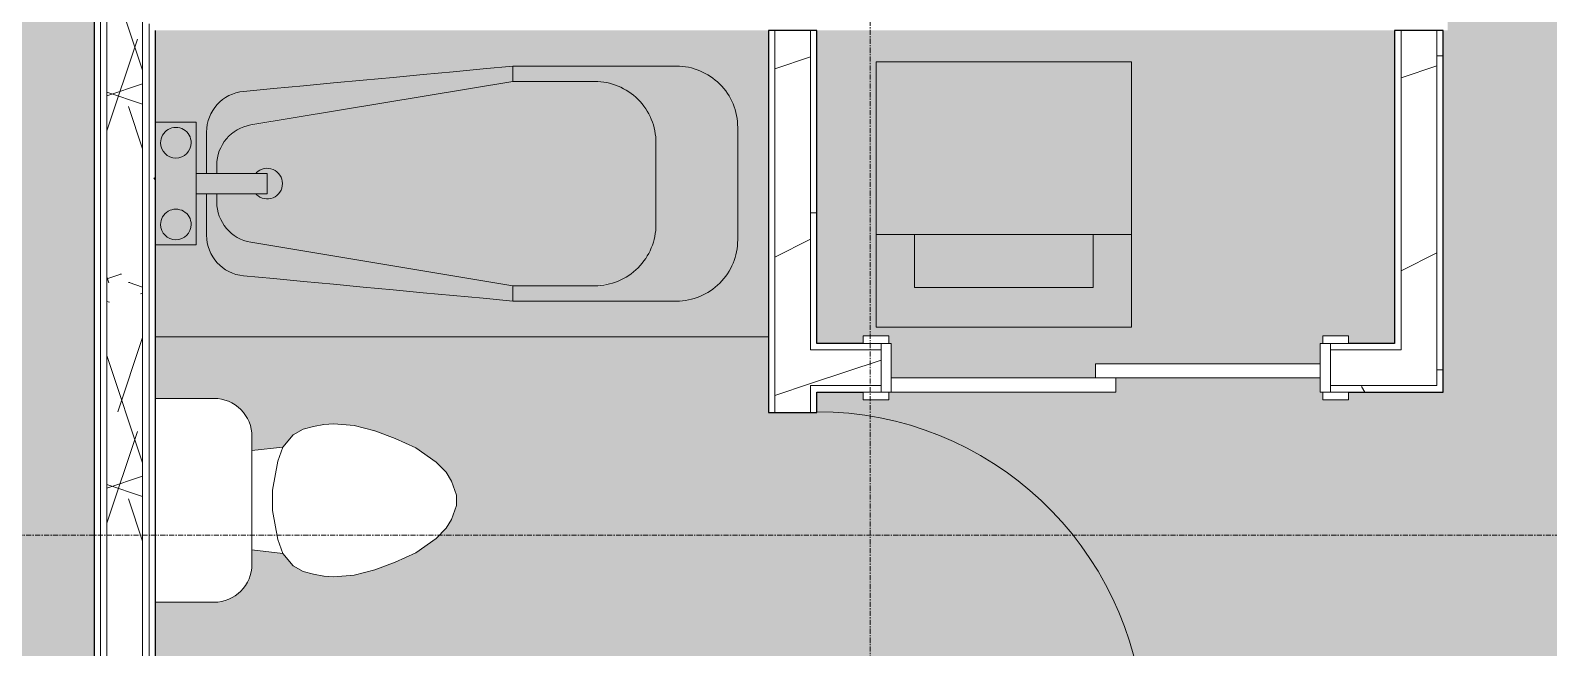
# Model space of a CAD drawing. Header units: inches. Extents: x -4414 to -113, y 9396 to 12816.
# Drawn here: x -3223.4 to -3074.8, y 11523.6 to 11584 of the extents above; entities that cross this region are included whole.
import ezdxf

# ---------------------------------------------------------------- set-up
doc = ezdxf.new("R2010")
doc.units = ezdxf.units.IN
doc.header["$MEASUREMENT"] = 0
doc.linetypes.add('Grid Line 1_2_', pattern=[0.8749999999999999, 0.4999999999999999, -0.125, 0.125, -0.125])
for name, color, linetype, lineweight in [('0-1', 7, 'Continuous', 5), ('0-2', 7, 'Continuous', 9), ('A-AREA-PATT-4', 41, 'Continuous', 9), ('A-AREA-PATT-5', 254, 'Continuous', 9), ('A-DOOR-1', 7, 'Continuous', 9), ('A-DOOR-2', 90, 'Continuous', 13), ('A-DOOR-FRAM-1', 90, 'Continuous', 13), ('A-WALL', 113, 'Continuous', 9), ('A-WALL-3', 250, 'Continuous', 25), ('A-WALL-4', 7, 'Continuous', 9), ('A-WALL-PATT-1', 8, 'Continuous', 9), ('A-WALL-PATT-2', 7, 'Continuous', 9), ('A-WALL-PATT-3', 111, 'Continuous', 9), ('I-WALL-1', 2, 'Continuous', 25), ('P-SANR-FIXT-1', 7, 'Continuous', 9), ('P-SANR-FIXT-2', 8, 'Continuous', 9), ('P-SANR-FIXT-3', 9, 'Continuous', 9), ('S-GRID-1', 1, 'Grid Line 1_2_', 9)]:
    doc.layers.add(name, color=color, linetype=linetype, lineweight=lineweight)
pattern_1 = [(0, (0, 0), (61.44, 15.36), [2.534, -43.54600000000001, 2.534, -43.54600000000001, -245.76]), (0, (0, 0), (61.44, 15.36), [-92.16, 2.534, -89.626, 2.534, -43.54600000000001, -107.52]), (0, (0, 0), (61.44, 15.36), [-230.4, 2.534, -28.186, 2.534, -74.266]), (120, (23.04, 7.68), (-44.02215020212896, 45.52860080851592), [2.534, -43.546, 2.534, -43.546, -245.76]), (120, (23.04, 7.68), (-44.02215020212896, 45.52860080851592), [-92.15999999999998, 2.534, -89.62599999999999, 2.534, -43.546, -107.52]), (120, (23.04, 7.68), (-44.02215020212896, 45.52860080851592), [-230.4, 2.534, -28.186, 2.534, -74.26599999999999]), (240, (30.72, 38.4), (-17.41784979787101, -60.8886008085159), [2.534, -43.54600000000001, 2.534, -43.54600000000001, -245.76]), (240, (30.72, 38.4), (-17.41784979787101, -60.8886008085159), [-92.16, 2.534, -89.626, 2.534, -43.54600000000001, -107.52]), (240, (30.72, 38.4), (-17.41784979787101, -60.8886008085159), [-230.4, 2.534, -28.186, 2.534, -74.266])]
pattern_2 = [(216.87, (12.795, 31.987), (95.96128571417499, 63.97497142697662), [15.994, -143.942]), (206.565, (31.987, 22.391), (-31.98698098913992, -31.98692384710355), [35.76300000000001, -35.76300000000001]), (198.435, (31.987, 6.397), (-63.9747458606528, -31.98712813093555), [20.23099999999999, -80.92199999999998])]

# ---------------------------------------------------------------- blocks, each defined once
blk = doc.blocks.new('Single-Flush - 32_ x 84_-1372862-FLOOR PLAN - 2ND FLOOR')
at = {"layer": 'A-DOOR-1'}
blk.add_arc((16.00000000000093, 2.37499999999944), 32.06659275674492, 93.57587052023096, 179.9999999999998, dxfattribs=at)
at = {"layer": 'A-DOOR-2'}
for p, q in [((14, 2.374999999999781), (14, 34.37916177666408)), ((16.00000000000093, 34.37916177666408), (14, 34.37916177666408)), ((16.00000000000093, 2.374999999999781), (16.00000000000093, 34.37916177666408)), ((16.00000000000093, 2.374999999999781), (14, 2.374999999999781))]:
    blk.add_line(p, q, dxfattribs=at)
blk = doc.blocks.new('Stacked Washer and Dryer - 26_x25_ - Private-1372850-FLOOR PLAN - 2ND FLOOR')
at = {"layer": 'P-SANR-FIXT-2'}
blk.add_hatch(color=256, dxfattribs=at).paths.add_polyline_path([(2.046363078989088e-12, 12.49999999999033), (3.751665644813328e-12, -12.50000000001148), (26.000000000005, -12.50000000000978), (26.00000000000329, 12.49999999999204)], flags=0)
at = {"layer": 'P-SANR-FIXT-1'}
for p, q in [((9.858780458671388e-13, 12.50000000000133), (26.00000000000047, 12.50000000000133)), ((9.858780458671388e-13, 12.50000000000133), (9.858780458671388e-13, -12.49999999999867)), ((16.90625000000028, -12.49999999999867), (16.90625000000028, 12.50000000000132)), ((26.00000000000047, 12.50000000000133), (26.00000000000047, -12.49999999999867)), ((22.09375000000043, 8.749999999999945), (16.90625000000028, 8.749999999999945)), ((22.09375000000043, -8.74999999999979), (22.09375000000043, 8.749999999999945)), ((16.90625000000028, -8.74999999999979), (22.09375000000043, -8.74999999999979)), ((26.00000000000047, -12.49999999999867), (9.858780458671388e-13, -12.49999999999867))]:
    blk.add_line(p, q, dxfattribs=at)
blk = doc.blocks.new('Toilet-Domestic-3D - Toilet-Domestic-3D-V16-FLOOR PLAN - 2ND FLOOR')
at = {"layer": 'P-SANR-FIXT-1'}
for p, q in [((-9.976221549255797, 11.74999999999998), (-9.976221549255797, 17.47622154912263)), ((9.976221549255834, 17.4762215491226), (9.976221549255834, 11.74999999999989)), ((6.24999999999998, 8.023778450744098), (-6.250000000000018, 8.023778450744098)), ((-4.861662917351556, 8.023778450744098), (-5.209379619536154, 4.999999999999911)), ((4.861662917351547, 8.023778450744098), (5.209379619536154, 4.999999999999936)), ((-0.9999999999997728, 5.999999999999972), (-3.835640909808916, 5.499999999999884)), ((0.9999999999997808, 5.999999999999972), (-0.9999999999997728, 5.999999999999972)), ((3.835640909808861, 5.499999999999932), (0.9999999999997852, 5.999999999999972)), ((-5.209379619536154, 4.999999999999911), (-6.401133212130357, 3.999999999999923)), ((-3.835640909808955, 5.499999999999876), (-5.209379619536155, 4.99999999999991)), ((5.209379619536155, 4.999999999999937), (3.835640909808857, 5.499999999999933)), ((6.401133212130349, 3.999999999999955), (5.209379619536156, 4.999999999999936)), ((-6.967897106716618, 2.999999999999916), (-7.235846299147756, 1.999999999999837)), ((-6.401133212130356, 3.999999999999926), (-6.967897106716618, 2.999999999999912)), ((6.967897106716618, 2.999999999999936), (6.40113321213035, 3.999999999999953)), ((7.235846299147753, 1.999999999999948), (6.967897106716618, 2.999999999999932)), ((-7.235846299147757, 1.999999999999842), (-7.412844257252363, 0.9961946980916907)), ((7.412844257252371, 0.9961946980917603), (7.235846299147749, 1.999999999999968)), ((-7.412844257252363, 0.9961946980916817), (-7.50000000000002, 3.647082635893639e-14)), ((-7.50000000000002, 2.626845807189436e-14), (-7.325688514504699, -1.992389396183531)), ((7.325688514504699, -1.992389396183527), (7.50000000000002, 8.759659664292484e-14)), ((7.500000000000021, 7.083352582108447e-14), (7.412844257252374, 0.9961946980917403)), ((-7.325688514504693, -1.99238939618356), (-6.787750874495926, -4.000000000000001)), ((6.787750874495935, -4.000000000000014), (7.325688514504697, -1.99238939618353)), ((-6.787750874495902, -4.000000000000084), (-6.05981040596345, -6.000000000000223)), ((6.05981040596353, -6.000000000000034), (6.787750874495948, -3.999999999999969)), ((-6.059810405963483, -6.000000000000149), (-5.127195089653489, -8.000000000000112)), ((5.12719508965351, -8.000000000000068), (6.059810405963534, -6.000000000000026)), ((-5.127195089653483, -8.000000000000119), (-3.739764113511693, -10.0000000000001)), ((3.739764113511725, -10.00000000000005), (5.127195089653514, -8.00000000000006)), ((-3.739764113511675, -10.00000000000013), (-2.739764113511752, -11.00000000000004)), ((2.739764113511739, -11.00000000000005), (3.73976411351172, -10.00000000000006)), ((-2.739764113511752, -11.00000000000004), (-1.873738709727293, -11.50000000000007)), ((-1.8737387097273, -11.50000000000006), (-0.5000000000001319, -12.00000000000002)), ((0.5000000000001499, -12.00000000000002), (1.87373870972732, -11.50000000000006)), ((1.873738709727307, -11.50000000000006), (2.73976411351174, -11.00000000000005)), ((-0.5000000000001313, -12.00000000000002), (0.5000000000001497, -12.00000000000002))]:
    blk.add_line(p, q, dxfattribs=at)
for centre, radius, start, end in [((-6.249999999999996, 11.74999999999996), 3.72622154925582, 179.9999999999996, 269.9999999999993), ((6.250000000000004, 11.74999999999991), 3.726221549255813, 269.9999999999992, 359.9999999999993)]:
    blk.add_arc(centre, radius, start, end, dxfattribs=at)
blk = doc.blocks.new('Bath Tub - Maestro - 60_x30_-V18-FLOOR PLAN - 2ND FLOOR')
at = {"layer": 'P-SANR-FIXT-3'}
for points in [[(59.99999999999624, 2.387423592153936e-12), (59.99999999999624, 30.00000000000989), (3.444711182964965e-11, 30.00000000001739), (3.308286977699026e-11, 21.00000000000989), (3.999999999997044, 21.00000000000989), (3.999999999996021, 16.00000000001034), (4.999999999996816, 16.00000000001034), (5.064846580950756, 20.74262393114747), (5.213543939267651, 21.33443716197723), (5.475141948907548, 21.9358267239379), (5.831498711741232, 22.48639425013573), (6.273043503819962, 22.97134175900691), (6.787917829801699, 23.37763080161846), (7.362292625484655, 23.69433213286788), (7.980738210187496, 23.91291914621524), (9.345162390222638, 24.09485897409365), (34.99999999999681, 26.50000000000966), (50.9999999999901, 26.50000000000761), (52.55291427061115, 26.29555495774389), (53.99999999999658, 25.69615242271618), (55.24264068711556, 24.74264068712864), (56.3001174068845, 23.24900632518733), (56.79555495773081, 22.05291427062354), (56.99999999999795, 20.50000000000966), (56.99999999999658, 9.500000000010116), (56.90888793160695, 8.458345829151765), (56.63818466604766, 7.447958657469598), (56.19612838937098, 6.499958373442836), (55.5962718485955, 5.64328052696328), (54.85687581676552, 4.903859343544581), (54.00011815599293, 4.303915796491423), (53.05209468014322, 3.861834746693034), (52.04176183705976, 3.591131049455157), (51.00000000000033, 3.500000000008071), (34.99999999999579, 3.500000000010118), (7.981079058225759, 6.086991051592235), (7.362722240239008, 6.305475101814976), (6.788375952768205, 6.622065161595173), (6.273474672718861, 7.02825651443868), (5.831858438856101, 7.513138965927623), (5.475401896835478, 8.063688774166506), (5.213695762489464, 8.665117106037426), (5.053789199793072, 9.301265763857144), (4.999999999996134, 9.95503967000627), (4.999999999996816, 14.00000000000943), (3.999999999996021, 13.96403173600822), (3.999999999995338, 9.000000000009889), (3.171862772433087e-11, 9.00000000001023), (3.069544618483632e-11, 1.364242052659392e-11), (44.72439150486922, 4.092726157978176e-12)], [(9.345162390222297, 20.74262393114645), (34.99999999999886, 25.00000000001), (34.99999999999613, 26.50000000000966), (8.626637165223313, 24.02749723425006), (9.166306443241522, 21.56029755609074)], [(34.99999999999886, 25.00000000001), (42.99999999999908, 25.00000000000898), (50.99999999999624, 26.50000000000761), (34.99999999999613, 26.50000000000966), (34.99999999999613, 25.18140028919765)], [(48.99999999999635, 19.00000000000898), (56.99999999999795, 20.50000000000966), (56.79555495773081, 22.05291427062354), (56.1961524227031, 23.50000000000932), (55.24264068711556, 24.74264068712864), (53.99999999999658, 25.69615242271618), (52.55291427061115, 26.29555495774389), (51.00000000001091, 26.50000000000761), (42.99999999999908, 25.00000000001), (44.72439150487229, 24.72452676167529), (45.99999999999635, 24.19615242271652), (47.24264068711567, 23.24264068712898), (48.19615242270321, 22.00000000001), (48.80252125361505, 20.50000000001034)], [(5.999999999996589, 16.7965895034174), (6.244690148927361, 18.17414092622004), (6.980387657495952, 19.40930361094865), (8.02625413320129, 20.27571687293266), (9.345162390222297, 20.74262393114645), (8.626637165223654, 24.02749723425006), (7.980738210187496, 23.91291914621524), (7.354617014312679, 23.69009992021745), (6.735395334315398, 23.33618512578994), (6.273043503819962, 22.97134175900691), (5.722941095007854, 22.31867385100645), (5.475141948907548, 21.9358267239379), (5.213543939267651, 21.33443716197723), (5.053731604634094, 20.69838649398548), (5.053731604634094, 19.870420153042), (5.917993700613009, 17.06297637393106)], [(34.99999999999613, 5.000000000009776), (42.99999999999635, 5.000000000008753), (44.72439150486991, 5.275473238343465), (46.02915982467629, 5.826222697745151), (47.28190589413577, 6.808530726949242), (48.19615242270321, 8.000000000010116), (48.80252125361505, 9.500000000010798), (48.99999999999533, 11.00000000000875), (48.99999999999635, 19.00000000000898), (48.79555495773058, 20.55291427062491), (48.16077822269096, 22.0461005550095), (47.24264068711567, 23.24264068712898), (45.99999999999635, 24.19615242271652), (44.5529142706116, 24.79555495774423), (42.99999999999908, 25.00000000000898), (34.99999999999886, 25.00000000001), (9.062986180905908, 20.64273065722932), (8.02625413320129, 20.27571687293266), (6.823760771213869, 19.1684191946083), (6.244690148927361, 18.17414092622004), (5.999999999996589, 16.7965895034174), (5.999999999996247, 16.00000000000966), (10.93749999999636, 16.00000000000932), (10.93749999999636, 14.00000000000841), (5.999999999996247, 14.00000000000875), (5.999999999995906, 13.20341049660237), (6.244690148927361, 11.82585907379973), (6.980874891384473, 10.59029275637795), (8.02625413320129, 9.724283127087459), (9.345162390220933, 9.257376068873326), (30.15214150486974, 5.804493758899297)], [(56.99999999999658, 9.500000000010116), (56.99999999999795, 20.50000000000966), (48.99999999999635, 19.00000000001), (48.99999999999533, 11.00000000001012), (56.90888793160695, 9.517083512832981)], [(5.999999999996247, 14.00000000000909), (10.93749999999636, 14.00000000000875), (10.93749999999636, 16.00000000000966), (3.999999999996021, 16.00000000001034), (3.999999999996021, 14.00000000000943), (5.324709072851873, 14.00000000000943)], [(8.626637165223995, 5.972502765769376), (9.345162390220933, 9.257376068872984), (7.981079058225418, 9.761706913946794), (6.948823961228299, 10.61684428240119), (6.244690148927361, 11.82585907379973), (5.999999999995906, 13.20341049660237), (4.999999999996134, 9.955039670006952), (5.053789199793072, 9.301265763857144), (5.240349237916802, 8.603864605002626), (5.723065655272079, 7.68117023784805), (5.87406959158045, 7.466792283800145), (6.332251624116679, 6.981889006084315), (6.788375952768205, 6.622065161595173), (7.362722240239008, 6.305475101814976), (8.000447311436458, 6.083556135222465)], [(50.99999999999624, 3.500000000008071), (52.27276637761883, 3.653025289195738), (53.05209468014322, 3.861834746693034), (54.00011815599293, 4.303915796491423), (54.95301320298255, 5.000000000009094), (55.72437024424948, 5.826222697744128), (56.34001689655246, 6.80853072694856), (56.75959710661743, 7.901124865794599), (56.92695739995235, 8.664928089876069), (56.99999999999658, 9.500000000010116), (48.99999999999533, 11.00000000000875), (48.79555495773058, 9.447085729395551), (48.1202828637796, 7.901124865795281), (47.24264068711533, 6.757359312890798), (45.99999999999635, 5.803847577303258), (44.55291427061126, 5.204445042275551), (43.06623988075159, 4.987580022367296), (50.51396773628482, 3.591131049455157)], [(34.99999999999613, 3.500000000010118), (34.99999999999613, 5.000000000009776), (9.345162390220933, 9.257376068873326), (8.626637165224336, 5.972502765769376), (33.36773024865931, 3.653025289197785)], [(50.99999999999624, 3.500000000008071), (42.99999999999635, 5.000000000008753), (34.99999999999613, 5.000000000009776), (34.99999999999613, 3.500000000010118), (48.7251614263655, 3.500000000008412)]]:
    blk.add_hatch(color=256, dxfattribs=at).paths.add_polyline_path(points, flags=0)
h = blk.add_hatch(color=256, dxfattribs=at)
h.paths.add_polyline_path([(0.9393398282161342, 9.000000000009889), (3.999999999995338, 9.000000000009889), (3.999999999997044, 21.00000000000989), (3.308286977699026e-11, 21.00000000000989), (3.171862772433087e-11, 9.00000000001023), (0.5511112605621519, 9.000000000009889)], flags=0)
h.paths.add_polyline_path([(1.99999999999477, 9.500000000009775), (1.611771432342152, 9.551111260576475), (1.007641504870094, 9.886930108409613), (0.9393398282161342, 9.939339828230116), (0.7009618943193344, 10.25000000000978), (0.5511112605621519, 10.61177143235579), (0.4999999999961346, 11.00000000000943), (0.5511112605624929, 11.38822856766205), (0.7009618943193344, 11.75000000000978), (1.007641504870435, 12.11306989161062), (1.249999999995111, 12.29903810568658), (1.611771432342152, 12.44888873944342), (1.999999999995111, 12.50000000001012), (2.388228567652504, 12.44888873944342), (2.749999999996134, 12.29903810568658), (3.060660171775794, 12.06066017179012), (3.332994492241709, 11.66802203102543), (3.448888739429776, 11.38822856766376), (3.499999999996134, 11.00000000000978), (3.448888739429776, 10.61177143235579), (3.299038105672593, 10.25000000000978), (3.060660171775794, 9.939339828229775), (2.749999999996475, 9.700961894333316), (2.388228567649775, 9.551111260576134)], flags=0)
h.paths.add_polyline_path([(1.999999999995793, 17.50000000001), (1.611771432342152, 17.55111126057636), (1.007641504871117, 17.88693010840847), (0.9393398282161342, 17.93933982823), (0.7009618943193344, 18.25000000000966), (0.551111260563175, 18.61177143234988), (0.4999999999961346, 19.00000000000932), (0.551111260562834, 19.3882285676633), (0.7009618943193344, 19.75000000000966), (1.007641504871458, 20.11306989161119), (1.249999999996134, 20.29903810568646), (1.611771432342493, 20.44888873944364), (1.999999999996134, 20.50000000001), (2.388228567649775, 20.44888873944364), (2.749999999996134, 20.2990381056868), (3.060660171776135, 20.06066017178932), (3.299038105672252, 19.75000000000966), (3.448888739429776, 19.38822856766364), (3.499999999996134, 19.00000000001), (3.332994492242392, 18.33197796899708), (3.299038105672593, 18.25000000000966), (3.016797487721191, 17.90568280698949), (2.749999999995111, 17.7009618943332), (2.388228567649775, 17.55111126057636)], flags=0)
h = blk.add_hatch(color=256, dxfattribs=at)
h.paths.add_polyline_path([(1.99999999999477, 9.500000000009775), (2.388228567649775, 9.551111260576134), (2.749999999996475, 9.700961894333316), (3.060660171775794, 9.939339828229775), (3.299038105672593, 10.25000000000978), (3.448888739429435, 10.61177143235579), (3.499999999996134, 11.00000000000978), (3.332994492241709, 11.66802203102543), (3.299038105672252, 11.75000000000978), (3.060660171775794, 12.06066017179012), (2.749999999996134, 12.29903810568658), (2.388228567652504, 12.44888873944342), (1.999999999995111, 12.50000000001012), (1.611771432342152, 12.44888873944342), (1.007641504870435, 12.11306989161062), (0.9393398282164752, 12.06066017178978), (0.7009618943193344, 11.75000000000978), (0.5511112605624929, 11.38822856766205), (0.4999999999961346, 11.00000000000943), (0.5511112605621519, 10.61177143235579), (0.7009618943193344, 10.25000000000978), (1.007641504870094, 9.886930108409613), (1.249999999996134, 9.700961894333316), (1.611771432340106, 9.551111260577498)], flags=0)
h.paths.add_polyline_path([(1.999999999995793, 17.50000000001), (2.388228567647729, 17.55111126057636), (3.016797487721191, 17.90568280698949), (3.060660171775794, 17.93933982823), (3.332994492242392, 18.33197796899708), (3.448888739429094, 18.61177143235602), (3.499999999996134, 19.00000000001), (3.448888739429776, 19.38822856766364), (3.299038105672252, 19.75000000000966), (3.060660171776135, 20.06066017178932), (2.749999999996134, 20.2990381056868), (2.382224935896033, 20.44967913255857), (1.999999999996134, 20.50000000001), (1.611771432342493, 20.44888873944364), (1.007641504871458, 20.11306989161119), (0.9393398282161342, 20.06066017178966), (0.7009618943193344, 19.75000000000966), (0.5511112605635161, 19.3882285676633), (0.4999999999961346, 19.00000000000932), (0.5511112605624929, 18.61177143235568), (0.7009618943193344, 18.25000000000966), (1.007641504871117, 17.88693010840847), (1.249999999996475, 17.70096189433354), (1.611771432342152, 17.55111126057636)], flags=0)
h = blk.add_hatch(color=256, dxfattribs=at)
h.paths.add_polyline_path([(4.999999999996134, 9.955039670006952), (5.999999999995906, 13.20341049660237), (5.999999999996247, 14.00000000000875), (4.999999999996816, 14.00000000000943), (4.999999999996134, 10.38795982275474)], flags=0)
h.paths.add_polyline_path([(5.536063902718751, 16.00000000001), (5.999999999996247, 16.00000000000966), (5.999999999996589, 16.79658950341706), (4.999999999997498, 20.04496033001316), (5.053731604633412, 16.00000000001034), (5.213543939266969, 16.00000000001034)], flags=0)
at = {"layer": 'P-SANR-FIXT-1'}
for p, q in [((35.00000000000028, 26.49999999999946), (51.00000000000032, 26.49999999999946)), ((35.00000000000028, 26.49999999999946), (35.00000000000028, 24.99999999999972)), ((35.00000000000028, 24.99999999999972), (9.34516239022622, 20.74262393113645)), ((43.00000000000025, 24.99999999999972), (35.00000000000028, 24.99999999999972)), ((4.000000000000256, 20.99999999999969), (2.464695114667847e-13, 20.99999999999969)), ((4.000000000000256, 15.9999999999994), (4.000000000000256, 20.99999999999969)), ((5.000000000000269, 15.99999999999907), (5.000000000000269, 20.04496033000277)), ((57.00000000000043, 20.49999999999927), (57.00000000000043, 9.499999999999922)), ((49.00000000000036, 10.99999999999982), (49.00000000000036, 18.99999999999967)), ((6.00000000000026, 16.79658950340708), (6.00000000000026, 15.99999999999912)), ((4.000000000000187, 13.99999999999941), (4.000000000000142, 15.9999999999994)), ((4.000000000000323, 15.9999999999994), (10.93750000000022, 15.99999999999935)), ((10.93750000000022, 13.99999999999935), (10.93750000000022, 15.99999999999935)), ((4.000000000000256, 8.999999999999694), (4.000000000000256, 13.99999999999941)), ((10.93750000000022, 13.99999999999935), (4.000000000000323, 13.99999999999941)), ((5.000000000000269, 9.955039669996731), (5.000000000000269, 13.99999999999915)), ((6.00000000000026, 13.99999999999911), (6.00000000000026, 13.20341049659243)), ((2.464695114667847e-13, 8.999999999999694), (4.000000000000256, 8.999999999999694)), ((9.345162390226129, 9.25737606886301), (35.00000000000014, 4.99999999999961)), ((35.00000000000018, 3.499999999999595), (35.00000000000014, 4.99999999999961)), ((35.00000000000028, 4.999999999999734), (43.00000000000021, 4.999999999999734)), ((51.00000000000017, 3.499999999999737), (35.00000000000028, 3.499999999999737)), ((2.451372438372345e-13, -3.304023721284465e-13), (60.00000000000029, -3.357314426466473e-13))]:
    blk.add_line(p, q, dxfattribs=at)
at = {"layer": 'P-SANR-FIXT-1', "flags": 128}
for points in [[(8.626637165228109, 24.02749723423994), (11.55701081353612, 24.30221976376883), (14.48738446184414, 24.57694229329766), (17.41775811015216, 24.85166482282649), (20.34813175846018, 25.12638735235531), (23.2785054067682, 25.40110988188414), (26.20887905507622, 25.67583241141297), (29.13925270338424, 25.9505549409418), (32.06962635169226, 26.22527747047063), (35.00000000000028, 26.49999999999946)], [(35.00000000000028, 3.499999999999737), (32.06962635169224, 3.774722529528466), (29.1392527033842, 4.049445059057354), (26.20887905507616, 4.324167588586243), (23.27850540676813, 4.598890118115132), (20.34813175846008, 4.873612647644021), (17.41775811015205, 5.148335177172904), (14.48738446184401, 5.423057706701793), (11.55701081353598, 5.697780236230677), (8.626637165227942, 5.972502765759566)]]:
    blk.add_lwpolyline(points, dxfattribs=at)
at = {"layer": 'P-SANR-FIXT-1'}
for centre, radius, start, end in [((51.00000000000027, 20.49999999999931), 6.000000000000008, 359.9999999999996, 90), ((9.000000000000323, 20.04496033000279), 3.999999999999996, 95.35582504285527, 180.0000000000004), ((43.00000000000027, 18.99999999999963), 6.00000000000001, 359.9999999999992, 89.99999999999957), ((2.000000000000128, 18.99999999999969), 1.500000000000001, 359.9999999999996, 179.9999999999998), ((10.00000000000024, 16.79658950340709), 4.000000000000001, 99.42226924040466, 179.9999999999993), ((2.000000000000128, 18.99999999999969), 1.500000000000002, 179.9999999999998, 359.9999999999989), ((10.93750000000022, 14.9999999999997), 1.500000000000002, 359.9999999999996, 134.9999999999999), ((10.93750000000022, 14.9999999999997), 1.5, 224.9999999999993, 359.999999999999), ((2.000000000000128, 10.99999999999969), 1.500000000000001, 359.9999999999996, 179.9999999999998), ((10.00000000000022, 13.20341049659237), 4.000000000000003, 180.0000000000002, 260.5777307595937), ((2.000000000000128, 10.99999999999969), 1.500000000000001, 179.9999999999997, 359.9999999999989), ((43.00000000000023, 10.99999999999986), 5.999999999999993, 269.9999999999997, 5.724998426634331e-14), ((9.00000000000021, 9.955039669996717), 3.999999999999999, 179.9999999999998, 264.6441749571445), ((51.00000000000023, 9.49999999999992), 5.999999999999992, 269.9999999999994, 359.9999999999995)]:
    blk.add_arc(centre, radius, start, end, dxfattribs=at)
blk = doc.blocks.new('FOLDING_SLIDING CLOSET - 42_ x 80_-1372875-FLOOR PLAN - 2ND FLOOR')
at = {"layer": 'A-DOOR-1'}
for p, q in [((-23.75000000000009, 3.250000000038224), (-21.25000000000009, 3.250000000038224)), ((-23.75000000000009, 2.500000000038504), (-23.75000000000009, 3.250000000038224)), ((-21.25000000000009, 3.250000000038224), (-21.25000000000009, 2.500000000038504)), ((21.2499999999999, 3.250000000038224), (23.74999999999989, 3.250000000038224)), ((21.2499999999999, 2.500000000038504), (21.2499999999999, 3.250000000038224)), ((23.74999999999989, 3.250000000038224), (23.74999999999989, 2.500000000038504)), ((-21.25000000000009, 2.500000000038504), (-23.75000000000009, 2.500000000038504)), ((23.74999999999989, 2.500000000038504), (21.2499999999999, 2.500000000038504)), ((-23.75000000000012, -2.250000000000026), (-21.25000000000012, -2.250000000000026)), ((-23.75000000000012, -3.000000000000026), (-23.75000000000012, -2.250000000000026)), ((-21.25000000000012, -2.250000000000026), (-21.25000000000012, -3.000000000000026)), ((21.24999999999988, -2.250000000000026), (23.74999999999987, -2.250000000000026)), ((21.24999999999988, -3.000000000000026), (21.24999999999988, -2.250000000000026)), ((23.74999999999987, -2.250000000000026), (23.74999999999987, -3.000000000000026)), ((-21.25000000000012, -3.000000000000026), (-23.75000000000012, -3.000000000000026)), ((23.74999999999987, -3.000000000000026), (21.24999999999988, -3.000000000000026))]:
    blk.add_line(p, q, dxfattribs=at)
at = {"layer": 'A-DOOR-2'}
for p, q in [((-1.000000000000095, 0.5000000000000034), (20.99999999999988, 0.5000000000000034)), ((-1.000000000000095, -0.8750000000000295), (-1.000000000000095, 0.5000000000000034)), ((20.99999999999988, 0.5000000000000034), (20.99999999999988, -0.8750000000000295)), ((-21.00000000000011, -0.8750000000000295), (0.9999999999999057, -0.8750000000000295)), ((-21.00000000000011, -2.250000000000026), (-21.00000000000011, -0.8750000000000295)), ((20.99999999999988, -0.8750000000000295), (-1.000000000000095, -0.8750000000000295)), ((0.9999999999999057, -0.8750000000000295), (0.9999999999999057, -2.250000000000026)), ((0.9999999999999057, -2.250000000000026), (-21.00000000000011, -2.250000000000026))]:
    blk.add_line(p, q, dxfattribs=at)
at = {"layer": 'A-DOOR-FRAM-1'}
for p, q in [((-22.0000000000001, 2.500000000038503), (-21.0000000000001, 2.500000000038503)), ((-22.0000000000001, -2.250000000000026), (-22.0000000000001, 2.500000000038503)), ((-21.0000000000001, 2.500000000038503), (-21.0000000000001, -2.250000000000026)), ((20.99999999999988, 2.500000000000038), (21.9999999999999, 2.500000000000038)), ((20.99999999999988, -2.249999999999949), (20.99999999999988, 2.500000000000038)), ((21.9999999999999, 2.500000000000038), (21.9999999999999, -2.249999999999949)), ((-21.0000000000001, -2.250000000000026), (-22.0000000000001, -2.250000000000026)), ((21.9999999999999, -2.249999999999949), (20.99999999999988, -2.249999999999949))]:
    blk.add_line(p, q, dxfattribs=at)
blk = doc.blocks.new('1750 Ox - Unit Layouts_rvt-1-FLOOR PLAN - 2ND FLOOR')
at = {"layer": 'A-WALL-PATT-1'}
h = blk.add_hatch(dxfattribs=at)
h.set_pattern_fill('FP_1', color=256, style=0, pattern_type=2)
h.set_pattern_definition(pattern_2)
h.paths.add_polyline_path([(-3147.061059234781, 11439.06439611018), (-3147.048736679578, 11439.06439611018), (-3147.048736679578, 11514.58939611054), (-3150.548736679578, 11514.58567139947), (-3150.548736679578, 11439.06439611018)], flags=0)
h.paths.add_polyline_path([(-3150.548736679578, 11546.58939611054), (-3147.048736679578, 11546.58939611054), (-3147.048736679578, 11583.98939611044), (-3150.548736679578, 11583.98939611044), (-3150.548736679578, 11554.92368571896)], flags=0)
h = blk.add_hatch(dxfattribs=at)
h.set_pattern_fill('FP_1', color=256, style=0, pattern_type=2)
h.set_pattern_definition(pattern_2)
h.paths.add_polyline_path([(-3085.743600762065, 11549.21439611053), (-3085.743600762065, 11583.98939611046), (-3089.243600762066, 11583.98939611046), (-3089.243600762066, 11549.21439611053)], flags=0)
h = blk.add_hatch(dxfattribs=at)
h.set_pattern_fill('FP_1', color=256, style=0, pattern_type=2)
h.set_pattern_definition(pattern_2)
h.paths.add_polyline_path([(-3089.868600762065, 11549.21439611053), (-3089.243600762066, 11549.27662164159), (-3089.243600762066, 11552.71439611053), (-3096.146168720825, 11552.71439611053), (-3096.146168720825, 11549.21439611053)], flags=0)
h.paths.add_polyline_path([(-3140.628868174575, 11549.21439611053), (-3140.146168720826, 11549.21439611053), (-3140.146168720826, 11552.71439611053), (-3147.048736679578, 11552.65217057947), (-3147.048736679578, 11549.21439611054), (-3146.423736679578, 11549.21439611053)], flags=0)
at = {"layer": 'A-WALL-PATT-2'}
h = blk.add_hatch(dxfattribs=at)
h.set_pattern_fill('FP_2', color=256, style=0, pattern_type=2)
h.set_pattern_definition(pattern_1)
h.paths.add_polyline_path([(-3147.048736679578, 11439.68939611018), (-3146.423736679577, 11439.68939611018), (-3146.423736679577, 11472.01439611043), (-3147.048736679576, 11472.01439611043), (-3147.048736679578, 11471.52892139947)], flags=0)
h.paths.add_polyline_path([(-3146.423736679577, 11475.51439611043), (-3146.423736679578, 11508.46439611054), (-3147.048736679578, 11508.46439611054), (-3147.048736679578, 11475.51439611043), (-3146.669773029154, 11475.51439611043)], flags=0)
h.paths.add_polyline_path([(-3147.048736679578, 11511.96439611054), (-3146.423736679578, 11511.96439611054), (-3146.423736679578, 11514.58939611054), (-3147.048736679578, 11514.58567139947), (-3147.048736679578, 11512.58939611054)], flags=0)
h.paths.add_polyline_path([(-3147.048736679578, 11546.58939611054), (-3146.423736679578, 11546.58939611054), (-3146.423736679578, 11549.21439611054), (-3147.048736679578, 11549.21439611054), (-3147.048736679578, 11548.52717057947)], flags=0)
h.paths.add_polyline_path([(-3146.423736679578, 11552.71439611053), (-3146.423736679578, 11583.98939611044), (-3147.048736679578, 11583.98939611044), (-3147.048736679578, 11552.71439611053)], flags=0)
h = blk.add_hatch(dxfattribs=at)
h.set_pattern_fill('FP_2', color=256, style=0, pattern_type=2)
h.set_pattern_definition(pattern_1)
h.paths.add_polyline_path([(-3085.118600762066, 11548.58939611053), (-3085.118600762066, 11583.98939611046), (-3085.743600762065, 11583.98939611046), (-3085.743600762065, 11548.58939611053)], flags=0)
h = blk.add_hatch(dxfattribs=at)
h.set_pattern_fill('FP_2', color=256, style=0, pattern_type=2)
h.set_pattern_definition(pattern_1)
h.paths.add_polyline_path([(-3089.868600762065, 11548.58939611053), (-3085.743600762065, 11548.58939611053), (-3085.743600762065, 11549.21439611053), (-3096.146168720825, 11549.21439611053), (-3096.146168720825, 11548.58939611053), (-3094.396168720826, 11548.58939611053)], flags=0)
h.paths.add_polyline_path([(-3140.146168720826, 11548.58939611053), (-3140.146168720826, 11549.21439611053), (-3146.423736679578, 11549.21439611053), (-3146.423736679578, 11548.58939611053), (-3140.628868174575, 11548.58939611053)], flags=0)
at = {"layer": 'A-WALL-3'}
for p, q in [((-3151.173736679575, 11583.98939611043), (-3151.173736679575, 11546.58939611053)), ((-3146.423736679576, 11583.98939611043), (-3151.173736679575, 11583.98939611043)), ((-3146.423736679575, 11553.33939611052), (-3146.423736679576, 11583.98939611043)), ((-3089.868600762064, 11583.98939611045), (-3089.868600762063, 11553.33939611052)), ((-3085.118600762065, 11583.98939611045), (-3089.868600762064, 11583.98939611045)), ((-3085.118600762063, 11548.58939611052), (-3085.118600762065, 11583.98939611045)), ((-3141.896168720822, 11553.33939611052), (-3146.423736679575, 11553.33939611052)), ((-3089.868600762063, 11553.33939611052), (-3094.396168720823, 11553.33939611052)), ((-3146.423736679575, 11546.58939611053), (-3146.423736679575, 11548.58939611052)), ((-3146.423736679575, 11548.58939611052), (-3141.896168720823, 11548.58939611052)), ((-3094.396168720823, 11548.58939611052), (-3089.868600762063, 11548.58939611052)), ((-3089.868600762063, 11548.58939611052), (-3085.743600762063, 11548.58939611052)), ((-3085.743600762063, 11548.58939611052), (-3085.118600762063, 11548.58939611052)), ((-3151.173736679575, 11546.58939611053), (-3146.423736679575, 11546.58939611053))]:
    blk.add_line(p, q, dxfattribs=at)
at = {"layer": 'A-WALL-4'}
for p, q in [((-3150.548736679575, 11546.58939611053), (-3150.548736679576, 11583.98939611043)), ((-3147.048736679575, 11552.71439611052), (-3147.048736679575, 11583.98939611043)), ((-3089.243600762063, 11552.71439611052), (-3089.243600762065, 11583.98939611044)), ((-3085.743600762063, 11549.21439611052), (-3085.743600762064, 11583.98939611045)), ((-3146.423736679575, 11552.71439611052), (-3147.048736679575, 11552.71439611052)), ((-3140.146168720822, 11552.71439611052), (-3146.423736679575, 11552.71439611052)), ((-3089.868600762063, 11552.71439611052), (-3096.146168720823, 11552.71439611052)), ((-3089.243600762064, 11552.71439611052), (-3089.868600762063, 11552.71439611052)), ((-3147.048736679575, 11546.58939611053), (-3147.048736679575, 11549.21439611052)), ((-3146.423736679575, 11549.21439611052), (-3147.048736679575, 11549.21439611052)), ((-3140.146168720822, 11549.21439611052), (-3146.423736679575, 11549.21439611052)), ((-3089.868600762063, 11549.21439611052), (-3096.146168720823, 11549.21439611052)), ((-3089.243600762063, 11549.21439611052), (-3089.868600762063, 11549.21439611052)), ((-3085.743600762063, 11549.21439611052), (-3089.243600762063, 11549.21439611052))]:
    blk.add_line(p, q, dxfattribs=at)
at = {"layer": '0-2'}
for name, p in [('Bath Tub - Maestro - 60_x30_-V18-FLOOR PLAN - 2ND FLOOR', (-3211.173736679733, 11553.98939611027)), ('FOLDING_SLIDING CLOSET - 42_ x 80_-1372875-FLOOR PLAN - 2ND FLOOR', (-3118.146168720823, 11550.83939611052))]:
    blk.add_blockref(name, p, dxfattribs=at)
for name, p, rotation in [('Stacked Washer and Dryer - 26_x25_ - Private-1372850-FLOOR PLAN - 2ND FLOOR', (-3128.12886817457, 11580.92368571895), 269.999999999994), ('Toilet-Domestic-3D - Toilet-Domestic-3D-V16-FLOOR PLAN - 2ND FLOOR', (-3193.697515130576, 11537.98939611024), 89.99999999999997), ('Single-Flush - 32_ x 84_-1372862-FLOOR PLAN - 2ND FLOOR', (-3148.798736679575, 11530.58939611053), 270.0000000000007)]:
    blk.add_blockref(name, p, dxfattribs=dict(at, rotation=rotation))

msp = doc.modelspace()

# ---------------------------------------------------------------- hatches: boundary and pattern name
at = {"layer": 'A-AREA-PATT-4'}
h = msp.add_hatch(color=256, dxfattribs=at)
h.paths.add_polyline_path([(-3081.673736679555, 11644.98939611053), (-3079.923736679554, 11644.98939611053), (-3079.923736679554, 11608.98939611053), (-3081.673736679555, 11608.98939611053), (-3081.673736679555, 11644.61439611053)], flags=0)
h.paths.add_polyline_path([(-3079.015845174864, 11250.45189611053), (-2929.173736679705, 11250.45189611053), (-2929.173736679705, 11300.7496636045), (-2945.298736679496, 11300.7496636045), (-2945.298736679496, 11318.7496636045), (-2941.298736679495, 11318.7496636045), (-2941.298736679495, 11354.7496636045), (-2945.29873667949, 11354.7496636045), (-2945.29873667949, 11372.7496636045), (-2929.173736679705, 11372.7496636045), (-2929.173736679705, 11514.36439611051), (-2961.272284139579, 11514.36439611051), (-2961.272284139579, 11503.45732573174), (-2977.772284139581, 11503.45732573174), (-2977.772284139581, 11514.36439611051), (-2985.272284139578, 11514.36439611051), (-2985.272284139578, 11503.45732573173), (-3001.77228413958, 11503.45732573173), (-3001.77228413958, 11514.36439611051), (-3009.272284139578, 11514.36439611051), (-3009.272284139578, 11503.45732573175), (-3025.772284139579, 11503.45732573175), (-3025.772284139579, 11514.36439611051), (-3042.670053302596, 11514.36439611051), (-3042.670053302596, 11550.36439611051), (-3035.118600762114, 11550.36439611056), (-3035.118600762114, 11551.79254571686), (-3034.92175036841, 11551.98939611056), (-3034.025655354373, 11551.98939611056), (-3034.025655354373, 11552.23939611056), (-3030.162694267953, 11552.23939611056), (-3030.162694267953, 11552.48939611056), (-3028.457919851055, 11552.48939611056), (-3028.457919851055, 11552.23939611056), (-3018.968565410684, 11552.23939611056), (-3018.968565410684, 11552.48939611056), (-3018.378014229581, 11552.48939611056), (-3018.378014229581, 11552.23939611056), (-3017.787463048479, 11552.23939611056), (-3017.787463048479, 11552.48939611056), (-3017.196911867376, 11552.48939611056), (-3017.196911867376, 11552.23939611056), (-3016.606360686274, 11552.23939611056), (-3016.606360686274, 11552.48939611056), (-3016.015809505172, 11552.48939611056), (-3016.015809505172, 11552.23939611056), (-3015.42525832407, 11552.23939611056), (-3015.42525832407, 11552.48939611056), (-3014.834707142967, 11552.48939611056), (-3014.834707142967, 11552.23939611056), (-3012.211532576058, 11552.23939611056), (-3012.190451155815, 11551.98939611056), (-3011.262201485812, 11551.93614644056), (-3011.118600762113, 11551.79254571686), (-3011.118600762113, 11550.36439611056), (-2953.118600762066, 11550.36439611051), (-2953.118600762066, 11581.45922474298), (-2953.493600762334, 11581.45922474298), (-2953.493600762334, 11605.45922474298), (-2953.118600762066, 11605.45922474298), (-2953.118600762066, 11619.98939611057), (-2989.368600762061, 11619.98939611057), (-2989.368600762061, 11611.98939611057), (-3025.118600762062, 11611.98939611057), (-3025.118600762062, 11641.98939611058), (-2989.368600762061, 11641.98939611058), (-2989.368600762061, 11643.98939611053), (-3043.673736679555, 11643.98939611053), (-3043.673736679555, 11644.98939611053), (-3045.673736679555, 11644.98939611053), (-3045.673736679555, 11646.92689611053), (-3081.673736679555, 11646.92689611053), (-3081.673736679555, 11644.98939611053), (-3083.673736679555, 11644.98939611053), (-3083.673736679554, 11643.98939611053), (-3084.673736679555, 11643.98939611053), (-3084.673736679555, 11583.98939611046), (-3085.118600762066, 11583.98939611046), (-3085.118600762066, 11548.58939611053), (-3094.396168720826, 11548.58939611053), (-3094.396168720826, 11547.83939611053), (-3096.896168720826, 11547.83939611053), (-3096.896168720826, 11548.58939611053), (-3097.146168720825, 11548.58939611053), (-3097.146168720825, 11549.96439611053), (-3117.146168720825, 11549.96439611053), (-3117.186236679686, 11548.58939611053), (-3139.396168720826, 11548.58939611053), (-3139.396168720826, 11547.83939611053), (-3141.896168720826, 11547.83939611053), (-3141.896168720826, 11548.58939611053), (-3146.423736679578, 11548.58939611053), (-3146.423736679578, 11546.58939611054), (-3151.173736679737, 11546.58939611054), (-3151.173736679737, 11553.98939611028), (-3211.173736679703, 11553.98939611028), (-3211.173736679703, 11547.96561765951), (-3205.44751513058, 11547.96561765951), (-3204.483098027361, 11547.83864973916), (-3203.584404355952, 11547.46639863204), (-3202.734233439176, 11546.77200090559), (-3202.220512608796, 11546.10250688488), (-3201.848261501679, 11545.20381321347), (-3201.721293581324, 11544.16308774273), (-3201.721293581324, 11542.85105902761), (-3198.69751513058, 11543.19877572979), (-3197.697515130579, 11544.39052932239), (-3196.69751513058, 11544.95729321697), (-3195.18799460799, 11545.31508462476), (-3193.69751513058, 11545.48939611026), (-3191.7051257344, 11545.31508462476), (-3189.173736679816, 11544.58650721932), (-3187.69751513058, 11544.04920651622), (-3185.69751513058, 11543.11659119991), (-3183.697515130579, 11541.72916022377), (-3182.69751513058, 11540.72916022377), (-3182.034483976353, 11539.41521040508), (-3181.69751513058, 11538.48939611026), (-3181.69751513058, 11537.48939611026), (-3182.19751513058, 11536.11565740053), (-3182.697515130578, 11535.24963199675), (-3183.697515130579, 11534.24963199674), (-3185.69751513058, 11532.8622010206), (-3187.89523127297, 11531.85762291363), (-3190.173736679816, 11531.07404205623), (-3191.705125734397, 11530.66370759575), (-3193.69751513058, 11530.48939611026), (-3195.593845174864, 11530.73527000083), (-3195.697515130579, 11530.75354981111), (-3196.69751513058, 11531.02149900354), (-3197.69751513058, 11531.58826289813), (-3198.756251164876, 11532.78677078852), (-3201.721293581324, 11533.1277331929), (-3201.721293581324, 11531.73939611026), (-3201.848261501679, 11530.77497900704), (-3202.220512608796, 11529.87628533563), (-3202.812678604897, 11529.10455958457), (-3203.584404355952, 11528.51239358847), (-3204.483098027362, 11528.14014248135), (-3205.44751513058, 11528.013174561), (-3211.173736679703, 11528.013174561), (-3211.173736679703, 11521.98939611022), (-3189.173736679816, 11521.98939611022), (-3189.173736679816, 11460.73939611013), (-3211.173736679703, 11460.73939611013), (-3211.173736679703, 11439.68939611018), (-3188.17373667867, 11439.68939611018), (-3188.17373667867, 11434.93939611018), (-3211.173736679703, 11434.93939611018), (-3211.128868175032, 11392.74371917446), (-3131.62886817503, 11392.74371917446), (-3131.62886817503, 11314.74371917446), (-3211.173736679703, 11314.74371917446), (-3211.173736679703, 11250.45189611053), (-3141.873736679709, 11250.45189611053), (-3141.873736679706, 11278.7437191745), (-3134.248736679706, 11278.7437191745), (-3134.248736679706, 11279.49371917449), (-3131.748736679706, 11279.49371917449), (-3131.748736679706, 11278.74371917449), (-3109.498736679706, 11278.74371917449), (-3109.498736679706, 11277.36871917449), (-3089.498736679707, 11277.36871917449), (-3089.498736679706, 11278.74371917448), (-3089.248736679706, 11278.74371917448), (-3089.248736679706, 11279.49371917448), (-3086.748736679706, 11279.49371917448), (-3086.748736679706, 11278.74371917448), (-3085.898736679062, 11278.74371917448), (-3085.898736679062, 11395.93939611049), (-3081.148736679063, 11395.93939611049), (-3081.148736679063, 11250.45189611053)], flags=0)
h.paths.add_polyline_path([(-3137.123736679707, 11250.45189611053), (-3132.223736680039, 11250.45189611053), (-3132.223736680039, 11272.90189611052), (-3122.538441441312, 11272.90189611052), (-3122.473736680036, 11273.40189611051), (-3122.409031918761, 11273.40189611051), (-3122.409031918761, 11272.90189611052), (-3105.863901722982, 11272.90189611052), (-3105.786236680036, 11273.40189611051), (-3105.333571637092, 11273.40189611051), (-3105.333571637092, 11272.90189611052), (-3104.223736680037, 11272.90189611052), (-3104.223736680037, 11250.45189611053), (-3085.898736679062, 11250.45189611053), (-3085.898736679062, 11273.99371917448), (-3086.748736679707, 11273.99371917448), (-3086.748736679707, 11273.24371917444), (-3089.248736679708, 11273.24371917444), (-3089.248736679708, 11273.99371917448), (-3089.498736679706, 11273.99371917448), (-3089.498736679707, 11275.99371917448), (-3111.498736679707, 11275.99371917448), (-3111.498736679707, 11277.36871917449), (-3131.498736679707, 11277.36871917449), (-3131.498736679707, 11273.99371917445), (-3131.748736679707, 11273.99371917445), (-3131.748736679707, 11273.24371917445), (-3134.248736679708, 11273.24371917445), (-3134.248736679708, 11273.99371917445), (-3137.123736679707, 11273.99371917445), (-3137.123736679707, 11256.24517139947)], flags=0)
h.paths.add_polyline_path([(-3007.298736679339, 11291.23939610998), (-3042.298736679352, 11291.23939610998), (-3042.298736679352, 11375.23939610998), (-3007.298736679339, 11375.23939610998), (-3007.298736679339, 11369.23939610998), (-3006.29873667934, 11369.23939610998), (-3006.29873667934, 11297.23939610998), (-3007.298736679339, 11297.23939610998)], flags=0)
h.paths.add_polyline_path([(-3195.593845174864, 11294.81188073224), (-3211.128868175033, 11294.81188073224), (-3211.128868175033, 11312.81188073224), (-3193.128868175033, 11312.81188073224), (-3193.128868175033, 11294.81188073224)], flags=0)
h.paths.add_polyline_path([(-2991.298736679351, 11306.23939611017), (-2991.298736679351, 11366.23939611017), (-2961.298736679345, 11366.23939611017), (-2961.298736679345, 11306.23939611017), (-2962.437845174864, 11306.23939611017)], flags=0)
h.paths.add_polyline_path([(-2992.620108254581, 11386.30264098833), (-2996.973736680317, 11386.30264098833), (-2996.973736680317, 11387.30264098833), (-3002.973736680317, 11387.30264098833), (-3002.973736680317, 11422.30264098834), (-2954.973736680313, 11422.30264098834), (-2954.973736680313, 11387.30264098833), (-2960.973736680314, 11387.30264098833), (-2960.973736680314, 11386.30264098833), (-2991.298736679351, 11386.30264098833)], flags=0)
h.paths.add_polyline_path([(-3195.593845174864, 11396.74371917446), (-3211.128868175032, 11396.74371917446), (-3211.128868175032, 11414.74371917446), (-3193.128868175032, 11414.74371917446), (-3193.128868175032, 11396.74371917446)], flags=0)
h.paths.add_polyline_path([(-3081.148736679052, 11431.93939611049), (-3085.898736679055, 11431.93939611049), (-3085.898736679055, 11434.93939611018), (-3095.423736678757, 11434.93939611018), (-3095.423736678757, 11434.18939611018), (-3097.923736678756, 11434.18939611018), (-3097.923736678756, 11434.93939611018), (-3120.173736678757, 11434.93939611018), (-3120.173736678757, 11436.31439611018), (-3140.173736678757, 11436.31439611018), (-3140.173736678757, 11434.93939611018), (-3140.423736678756, 11434.93939611018), (-3140.423736678756, 11434.18939611018), (-3142.923736678756, 11434.18939611018), (-3142.923736678756, 11434.93939611018), (-3154.17373667867, 11434.93939611018), (-3154.17373667867, 11439.68939611018), (-3151.173736679578, 11439.68939611018), (-3151.173736679578, 11514.58939611054), (-3146.423736679578, 11514.58567139947), (-3146.423736679578, 11512.58939611054), (-3142.923736679663, 11512.58939611054), (-3142.923736679663, 11513.33939611054), (-3140.423736679663, 11513.33939611054), (-3140.423736679663, 11512.58939611054), (-3140.173736679664, 11512.58939611054), (-3140.173736679664, 11511.21439611054), (-3120.173736679663, 11511.21439611054), (-3120.173736679663, 11512.58939611053), (-3097.923736679663, 11512.58939611054), (-3097.923736679663, 11513.33939611053), (-3095.423736679663, 11513.33939611053), (-3095.423736679663, 11512.58939611054), (-3081.148736679052, 11512.58939611054), (-3081.148736679052, 11471.52892139947)], flags=0)
h.paths.add_polyline_path([(-3100.715150089717, 11436.31439611018), (-3098.173736678757, 11436.31439611018), (-3098.173736678757, 11439.68939611018), (-3097.923736678757, 11439.68939611018), (-3097.923736678757, 11440.43939611022), (-3095.423736678757, 11440.43939611022), (-3095.423736678757, 11439.68939611018), (-3085.898736679055, 11439.68939611017), (-3085.898736679055, 11471.38939611043), (-3146.423736679577, 11471.38939611043), (-3146.423736679577, 11439.68939611018), (-3142.923736678757, 11439.68939611018), (-3142.923736678757, 11440.43939611022), (-3140.423736678757, 11440.43939611022), (-3140.423736678757, 11439.68939611018), (-3140.173736678757, 11439.68939611018), (-3140.173736678757, 11437.68939611018), (-3118.173736678756, 11437.68939611018), (-3118.173736678756, 11436.31439611018), (-3117.186236679686, 11436.31439611018)], flags=0)
h.paths.add_polyline_path([(-3146.423736679577, 11476.13939611043), (-3085.898736679054, 11476.13939611043), (-3085.898736679054, 11507.83939611054), (-3095.423736679663, 11507.83939611054), (-3095.423736679663, 11507.0893961105), (-3097.923736679663, 11507.0893961105), (-3097.923736679663, 11507.83939611054), (-3098.173736679664, 11507.83939611054), (-3098.173736679663, 11511.21439611053), (-3118.173736679663, 11511.21439611053), (-3118.173736679663, 11509.83939611053), (-3140.173736679664, 11509.83939611053), (-3140.173736679664, 11507.83939611054), (-3140.423736679663, 11507.83939611054), (-3140.423736679663, 11507.0893961105), (-3142.923736679663, 11507.0893961105), (-3142.923736679663, 11507.83939611054), (-3146.423736679578, 11507.83939611054), (-3146.423736679577, 11501.03413648062)], flags=0)
h.paths.add_polyline_path([(-3137.304845174864, 11549.96439611053), (-3119.146168720826, 11549.96439611053), (-3119.146168720826, 11551.33939611053), (-3097.146168720825, 11551.33939611053), (-3097.146168720825, 11553.33939611053), (-3096.896168720826, 11553.33939611053), (-3096.896168720826, 11554.08939611057), (-3094.396168720826, 11554.08939611057), (-3094.396168720826, 11553.33939611053), (-3089.868600762065, 11553.33939611053), (-3089.868600762065, 11583.98939611052), (-3146.423736679578, 11583.98939611044), (-3146.423736679578, 11553.33939611054), (-3141.896168720825, 11553.33939611054), (-3141.896168720825, 11554.08939611057), (-3139.396168720826, 11554.08939611057), (-3139.396168720826, 11553.33939611057), (-3139.146168720826, 11553.33939611057), (-3139.146168720826, 11549.96439611053)], flags=0)
h.paths.add_polyline_path([(-3117.186236679686, 11554.92368571896), (-3140.628868174575, 11554.92368571896), (-3140.628868174575, 11580.92368571896), (-3115.628868174571, 11580.92368571896), (-3115.628868174571, 11554.92368571896), (-3117.146168720825, 11554.92368571896)], flags=0)
at = {"layer": 'A-AREA-PATT-5'}
h = msp.add_hatch(color=256, dxfattribs=at)
h.paths.add_polyline_path([(-3378.923736679689, 11250.45189611053), (-3255.813840341204, 11250.45189611053), (-3255.813840341175, 11278.88939611053), (-3250.056288510455, 11278.88939611053), (-3250.056288510455, 11274.13939611053), (-3251.063840341179, 11274.13939611053), (-3251.063840341179, 11250.45189611053), (-3249.048736721387, 11250.45189611053), (-3249.048736721387, 11273.13939611053), (-3247.938901764333, 11273.13939611053), (-3247.861236721387, 11273.63939611052), (-3247.408571678443, 11273.63939611052), (-3247.408571678443, 11273.13939611053), (-3230.863441482663, 11273.13939611053), (-3230.798736721387, 11273.63939611052), (-3230.734031960111, 11273.63939611052), (-3230.734031960111, 11273.13939611053), (-3221.048736721387, 11273.13939611053), (-3221.048736721387, 11250.45189611053), (-3217.173736679703, 11250.45189611053), (-3217.173736679703, 11274.13939611053), (-3220.056288510456, 11274.13939611053), (-3220.056288510456, 11278.88939611053), (-3217.173736679703, 11278.88939611053), (-3217.173736679703, 11307.2431923014), (-3233.298736679036, 11307.2431923014), (-3233.298736679036, 11325.2431923014), (-3229.298736679031, 11325.2431923014), (-3229.298736679031, 11361.2431923014), (-3233.298736679031, 11361.2431923014), (-3233.298736679031, 11379.2431923014), (-3217.173736679703, 11379.2431923014), (-3217.173736679703, 11643.98939611053), (-3218.423736679702, 11643.98939611053), (-3218.423736679702, 11644.98939611053), (-3220.423736679703, 11644.98939611053), (-3220.423736679703, 11646.92689611053), (-3256.423736679703, 11646.92689611053), (-3256.423736679703, 11644.98939611053), (-3258.423736679703, 11644.98939611053), (-3258.423736679703, 11643.98939611053), (-3279.673736678506, 11643.98939611053), (-3279.673736678506, 11642.98939611092), (-3275.673736679707, 11642.98939611092), (-3275.673736679707, 11617.61439611054), (-3280.423736679707, 11617.61439611054), (-3280.423736679707, 11619.98939611054), (-3340.923736678596, 11619.98939611054), (-3340.923736678596, 11643.98939611026), (-3346.947515129369, 11643.98939611053), (-3346.947515129369, 11636.263174561), (-3347.074483049723, 11635.29875745778), (-3347.446734156839, 11634.40006378637), (-3348.038900152941, 11633.62833803532), (-3348.810625903996, 11633.03617203922), (-3349.709319575405, 11632.6639209321), (-3351.301956950737, 11632.53695301174), (-3352.062073761272, 11632.53695301174), (-3351.714357059087, 11629.513174561), (-3350.522603466493, 11628.513174561), (-3349.955839571906, 11627.513174561), (-3349.598048164119, 11626.00365403841), (-3349.423736678623, 11624.513174561), (-3349.676621254483, 11622.22754639947), (-3350.135985804127, 11620.513174561), (-3350.863926272659, 11618.513174561), (-3351.796541588969, 11616.513174561), (-3353.183972565111, 11614.513174561), (-3354.18397256511, 11613.513174561), (-3355.049997968895, 11613.013174561), (-3356.423736678622, 11612.513174561), (-3357.423736678624, 11612.513174561), (-3358.79747538835, 11613.013174561), (-3359.663500792135, 11613.513174561), (-3360.663500792135, 11614.513174561), (-3362.050931768277, 11616.513174561), (-3362.983547084586, 11618.513174561), (-3363.711487553119, 11620.513174561), (-3364.249425193128, 11622.52078516482), (-3364.423736678623, 11624.513174561), (-3364.249425193128, 11626.00365403841), (-3364.159582977771, 11626.513174561), (-3363.89163378534, 11627.513174561), (-3363.324869890754, 11628.513174561), (-3362.13311629816, 11629.513174561), (-3361.785399595975, 11632.53695301174), (-3363.173736678624, 11632.53695301174), (-3364.138153781843, 11632.6639209321), (-3365.036847453252, 11633.03617203922), (-3365.808573204306, 11633.62833803532), (-3366.506527068456, 11634.65545829215), (-3366.772990307526, 11635.29875745778), (-3366.899958227879, 11636.263174561), (-3366.89995822788, 11643.98939611026), (-3402.923736679703, 11643.98939611053), (-3402.923736678653, 11641.98939611016), (-3372.923736678649, 11641.98939611016), (-3372.923736678649, 11581.98939611016), (-3402.923736678653, 11581.98939611016), (-3402.923736678653, 11580.98939611054), (-3280.423736679707, 11580.98939611054), (-3280.423736679707, 11581.61439611054), (-3275.673736679706, 11581.61439611054), (-3275.673736679706, 11580.98939611054), (-3253.873736679004, 11580.98939611054), (-3253.882845174864, 11574.38446591021), (-3258.623736679004, 11574.38446591021), (-3258.623736679004, 11576.23939611054), (-3402.923736679709, 11576.23939611054), (-3402.92373667971, 11436.49966352295), (-3287.373736679007, 11436.49966352295), (-3287.373736679007, 11437.37466352301), (-3288.123736679007, 11437.37466352301), (-3288.123736679007, 11439.87466352301), (-3287.373736679007, 11439.87466352301), (-3287.373736679007, 11477.12466352301), (-3285.998736679007, 11477.12466352301), (-3285.998736679007, 11512.12466352301), (-3287.373736679007, 11512.12466352301), (-3287.443181123451, 11512.37466352301), (-3288.123736679006, 11512.37466352301), (-3288.123736679006, 11514.87466352301), (-3287.373736679006, 11514.87466352301), (-3287.373736679006, 11520.49966352293), (-3258.623736679004, 11520.49966352293), (-3258.623736679004, 11538.38446591021), (-3253.873736679004, 11538.38446591021), (-3253.882845174864, 11431.74966352299), (-3370.92373667955, 11431.74966352283), (-3370.92373667955, 11395.99966352288), (-3378.923736679689, 11395.99966352288), (-3378.923736679704, 11298.12466352291), (-3377.495587073405, 11298.12466352291), (-3377.298736679704, 11297.92781312921), (-3377.233740362114, 11297.03171811517), (-3377.048736679704, 11297.03171811517), (-3377.048736679704, 11293.16875702875), (-3376.798736679705, 11293.16875702875), (-3376.798736679705, 11291.46398261185), (-3377.048736679704, 11291.46398261185), (-3377.048736679704, 11281.97462817148), (-3376.798736679707, 11281.97462817148), (-3376.798736679707, 11281.38407699038), (-3377.048736679704, 11281.38407699038), (-3377.048736679704, 11280.79352580928), (-3376.798736679707, 11280.79352580928), (-3376.798736679707, 11280.20297462817), (-3377.048736679704, 11280.20297462817), (-3377.048736679704, 11279.61242344707), (-3376.798736679707, 11279.61242344707), (-3376.798736679707, 11279.02187226597), (-3377.048736679704, 11279.02187226597), (-3377.048736679704, 11278.43132108487), (-3376.798736679707, 11278.43132108487), (-3376.798736679707, 11277.84076990376), (-3377.048736679704, 11277.77354639947), (-3377.048736679704, 11275.21759533686), (-3377.298736679704, 11275.19651391661), (-3377.35198634971, 11274.26826424661), (-3377.495587073405, 11274.12466352291), (-3378.923736679704, 11274.12466352291), (-3378.923736679689, 11256.24517139947)], flags=0)
h.paths.add_polyline_path([(-3295.298736678617, 11304.75345979541), (-3330.29873667862, 11304.75345979541), (-3330.29873667862, 11388.75345979542), (-3295.298736678617, 11388.75345979542), (-3295.298736678617, 11382.75345979542), (-3294.298736678617, 11382.75345979542), (-3294.298736678617, 11310.75345979541), (-3295.298736678617, 11310.75345979541)], flags=0)
h.paths.add_polyline_path([(-3255.188840341206, 11313.75345979521), (-3279.298736678631, 11313.75345979521), (-3279.298736678631, 11373.75345979522), (-3249.298736678629, 11373.75345979522), (-3249.298736678629, 11313.75345979521), (-3253.882845174864, 11313.75345979521)], flags=0)
h.paths.add_polyline_path([(-3402.798736679704, 11395.99966352285), (-3400.923736679557, 11395.99966352285), (-3400.923736679557, 11431.74966352283), (-3402.92373667971, 11431.74966352283), (-3402.923736679711, 11395.99966352285)], flags=0)
h.paths.add_polyline_path([(-3282.623736679007, 11436.49966352296), (-3258.623736679004, 11436.49966352296), (-3258.623736679004, 11515.7496635229), (-3282.623736679006, 11515.74966352293), (-3282.623736679006, 11514.87466352301), (-3281.873736678967, 11514.87466352301), (-3281.873736678967, 11512.37466352301), (-3282.623736679006, 11512.37466352301), (-3282.623736679006, 11512.12466352301), (-3284.623736679006, 11512.12466352301), (-3284.623736679006, 11475.12466352301), (-3285.998736679007, 11475.12466352301), (-3285.998736679007, 11440.12466352301), (-3282.623736679007, 11440.12466352301), (-3282.623736679007, 11439.87466352301), (-3281.873736678969, 11439.87466352301), (-3281.873736678969, 11437.37466352301), (-3282.623736679007, 11437.37466352301)], flags=0)
h.paths.add_polyline_path([(-3382.623736679032, 11452.40532508106), (-3400.623736679032, 11452.40532508106), (-3400.623736679032, 11470.40532508106), (-3382.623736679032, 11470.40532508106)], flags=0)
h.paths.add_polyline_path([(-3370.92373667955, 11473.33716352329), (-3400.623736679032, 11473.33716352329), (-3400.623736679032, 11533.3371635233), (-3321.623736679024, 11533.3371635233), (-3321.623736679024, 11473.33716352329), (-3363.577209278321, 11473.33716352329)], flags=0)
h.paths.add_polyline_path([(-3400.623736679032, 11536.33716352341), (-3400.623736679032, 11554.33716352342), (-3382.623736679002, 11554.33716352342), (-3382.623736679002, 11536.33716352341)], flags=0)
h.paths.add_polyline_path([(-3220.423736679703, 11608.98939611053), (-3222.173736679703, 11608.98939611053), (-3222.173736679703, 11644.98939611053), (-3220.423736679703, 11644.98939611053), (-3220.423736679703, 11643.75592139947)], flags=0)
at = {"layer": 'A-WALL-PATT-3'}
h = msp.add_hatch(dxfattribs=at)
h.set_pattern_fill('FP_3', color=256, style=0, pattern_type=2)
h.set_pattern_definition([(161.57, (0.96, 0.96), (-7.680223697288786, -0.0009795936816989759), [0, -54.643, 6.067, 0]), (18.43, (-0.96, 0.96), (-7.680223697288786, 0.00097959368169942), [0, -54.643, 6.067, 0]), (108.43, (0.96, 0.96), (3.838295292656201, -19.20136532245489), [18.21099999999999, -42.49899999999999]), (71.57, (-0.96, 0.96), (3.838295292656203, 19.20136532245489), [18.211, -42.499])])
h.paths.add_polyline_path([(-3215.923736679703, 11249.82689611053), (-3212.423736679703, 11249.84958962431), (-3212.423736679703, 11645.23939611053), (-3215.923736679703, 11645.23939611053), (-3215.923736679703, 11249.97667330148)], flags=0)
h = msp.add_hatch(dxfattribs=at)
h.set_pattern_fill('FP_2', color=256, style=0, pattern_type=2)
h.set_pattern_definition(pattern_1)
h.paths.add_polyline_path([(-3212.423736679703, 11249.82689611053), (-3211.798736679699, 11249.82689611053), (-3211.798736679702, 11585.23939611052), (-3212.423736679703, 11585.23939611052), (-3212.423736679703, 11249.84958962431)], flags=0)
h.paths.add_polyline_path([(-3211.798736679702, 11588.73939611054), (-3211.798736679702, 11644.61439611053), (-3212.423736679703, 11644.61439611053), (-3212.423736679703, 11588.73939611054)], flags=0)
h = msp.add_hatch(dxfattribs=at)
h.set_pattern_fill('FP_2', color=256, style=0, pattern_type=2)
h.set_pattern_definition(pattern_1)
h.paths.add_polyline_path([(-3211.798736679702, 11250.45189611053), (-3211.173736679703, 11250.45189611053), (-3211.173736679703, 11584.61439611052), (-3211.798736679702, 11584.61439611052), (-3211.798736679702, 11256.24517139947)], flags=0)
h.paths.add_polyline_path([(-3211.173736679703, 11589.36439611054), (-3211.173736679695, 11643.98939611053), (-3211.79867748894, 11643.98428202862), (-3211.798736679702, 11589.36439611054)], flags=0)

# ---------------------------------------------------------------- linework, layer by layer
at = {"layer": 'A-WALL'}
for p, q in [((-3216.5487366797, 11249.82689611052), (-3216.5487366797, 11644.61439611052)), ((-3215.9237366797, 11249.82689611052), (-3215.923736679699, 11645.23939611052)), ((-3212.4237366797, 11249.82689611052), (-3212.4237366797, 11585.23939611051)), ((-3211.7987366797, 11249.82689611052), (-3211.798736679699, 11584.61439611051))]:
    msp.add_line(p, q, dxfattribs=at)
at = {"layer": 'I-WALL-1'}
for p, q in [((-3217.173736679699, 11643.98939611052), (-3217.1737366797, 11362.24319230139)), ((-3211.1737366797, 11250.45189611052), (-3211.173736679699, 11583.98939611051))]:
    msp.add_line(p, q, dxfattribs=at)
at = {"layer": 'S-GRID-1'}
for p, q in [((-3141.22373667969, 9836.17969234409), (-3141.223736679669, 12413.73712416747)), ((-464.4510437557978, 11534.58939611052), (-4316.3408344414, 11534.58939611053))]:
    msp.add_line(p, q, dxfattribs=at)

# ---------------------------------------------------------------- block references
at = {"layer": '0-1'}
msp.add_blockref('1750 Ox - Unit Layouts_rvt-1-FLOOR PLAN - 2ND FLOOR', (0, 0), dxfattribs=at)

doc.saveas('drawing.dxf')
